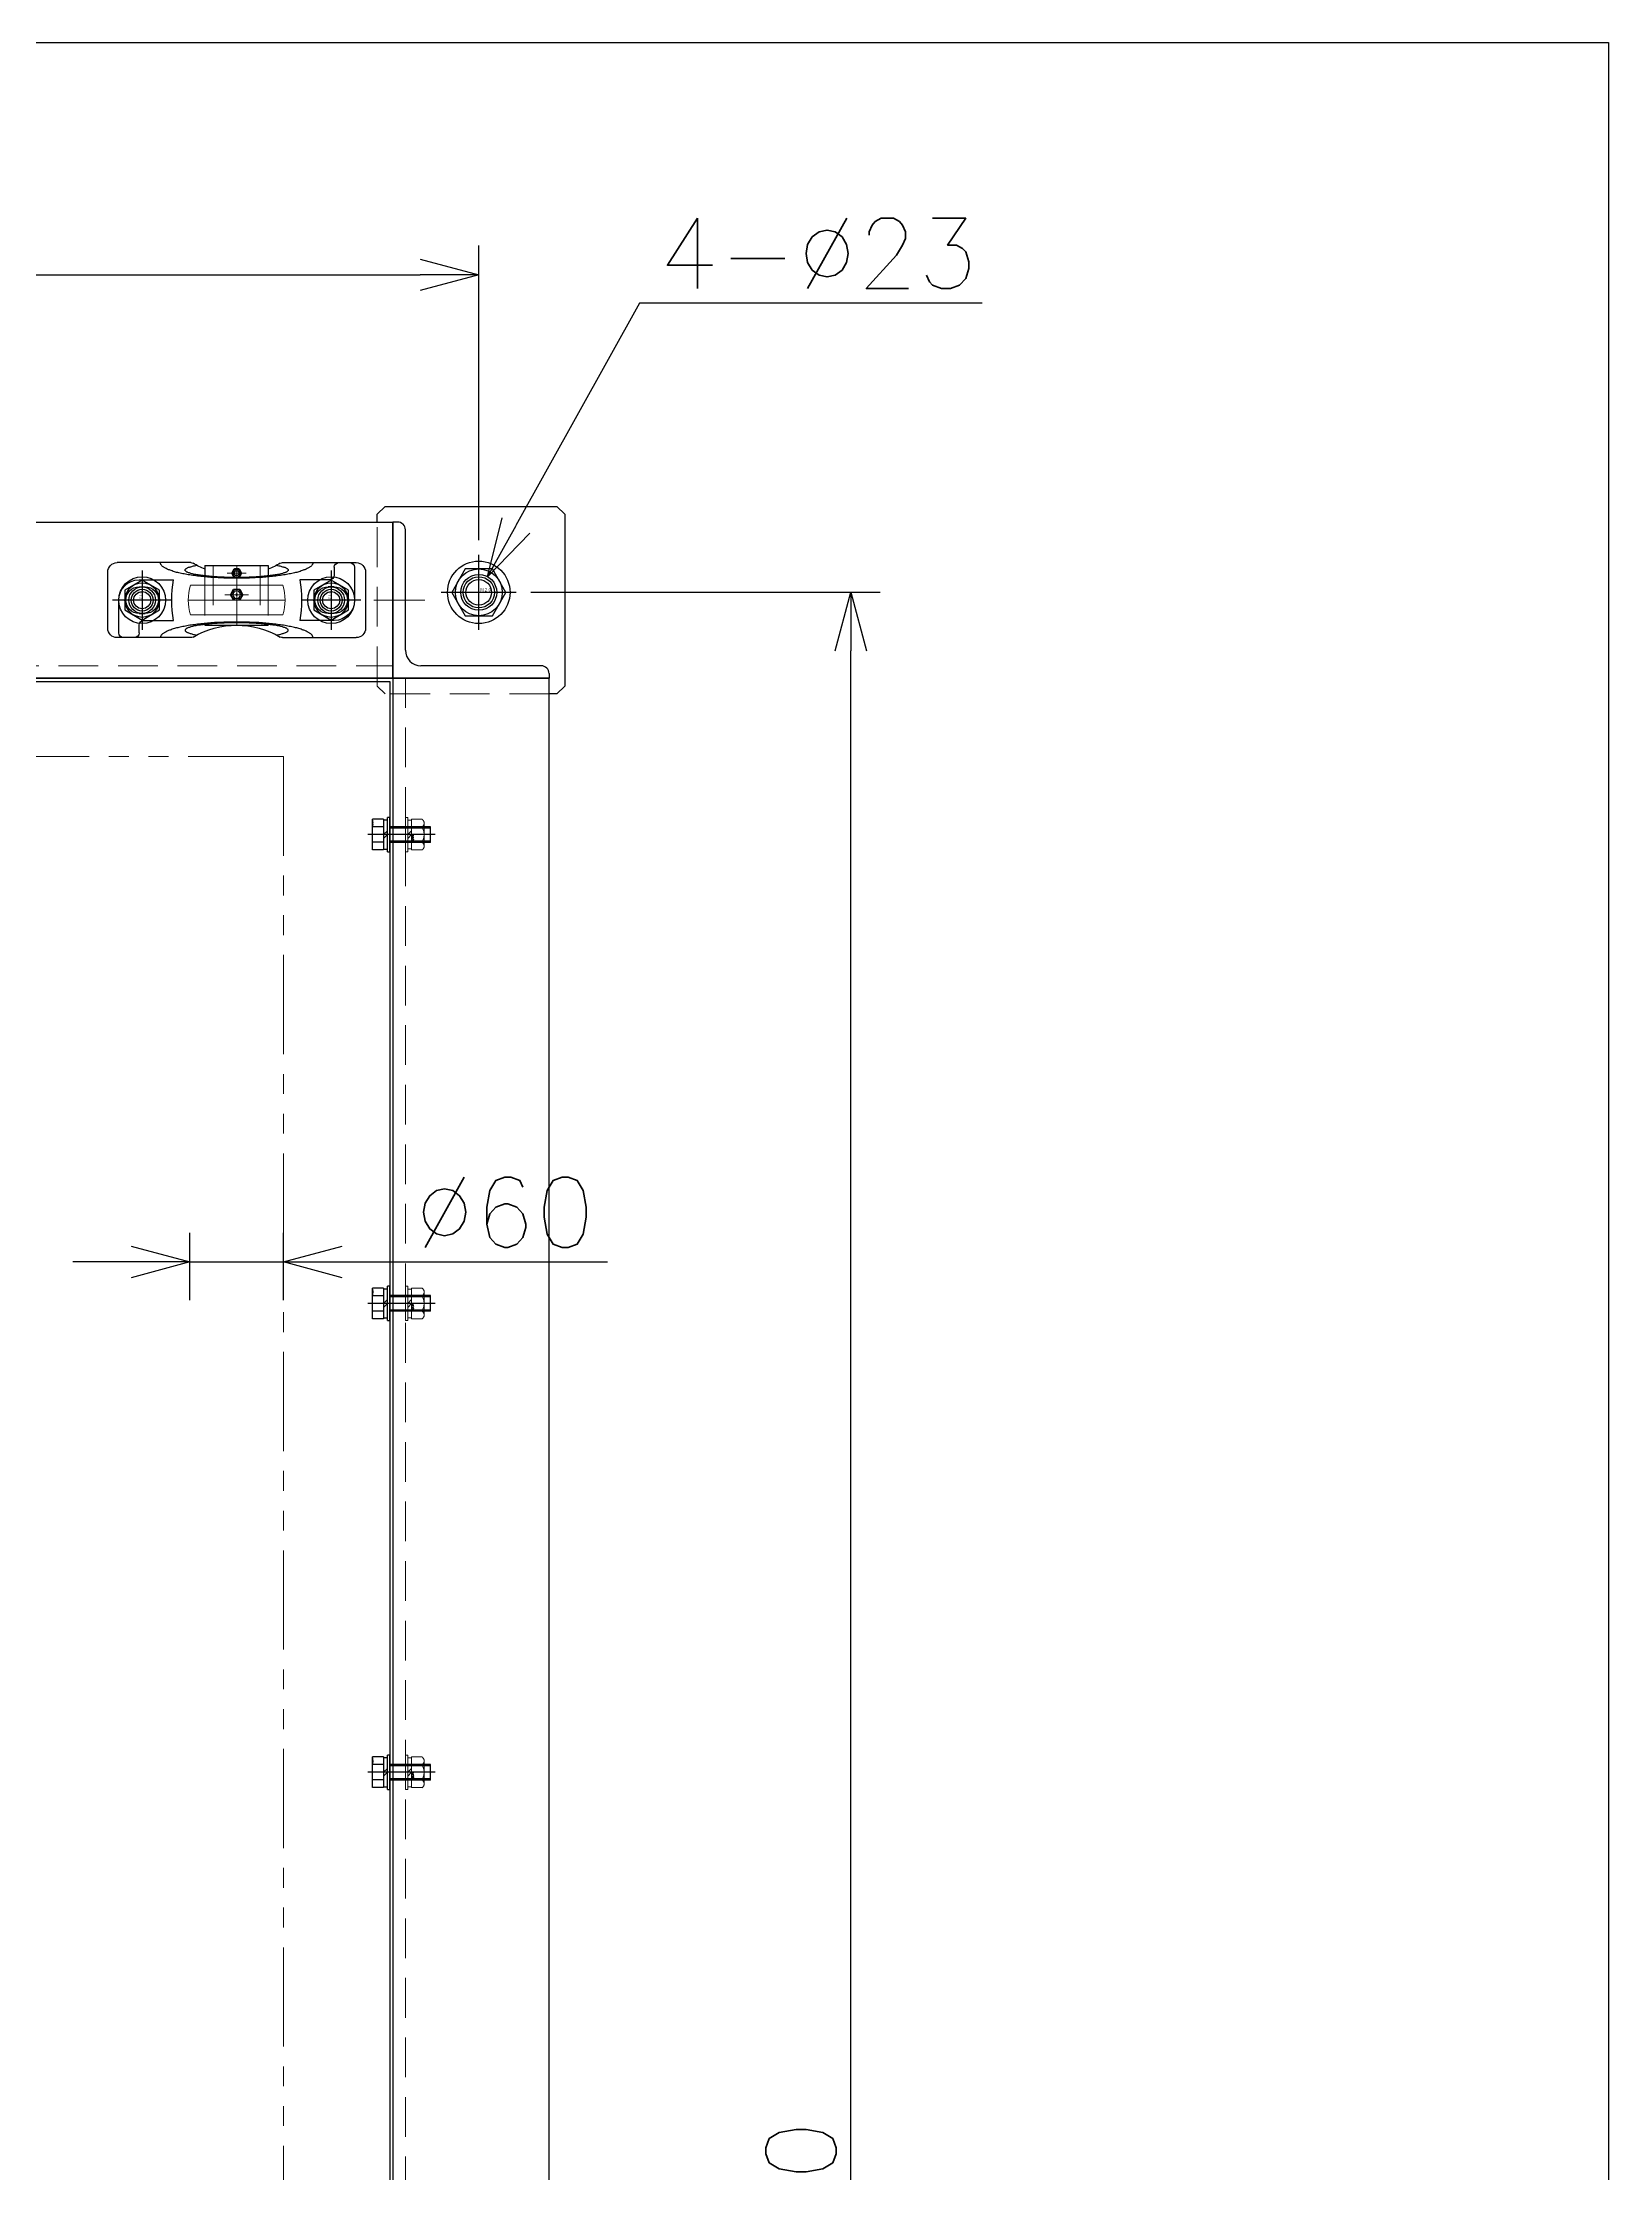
# Model space of a CAD drawing. Header units: millimetres. Extents: x -8731 to 85711, y -14522 to 31379.
# Drawn here: x 12157 to 13159, y 18261 to 19624 of the extents above; entities that cross this region are included whole.
import ezdxf

# ---------------------------------------------------------------- set-up
doc = ezdxf.new("R2010")
doc.units = ezdxf.units.MM
doc.header["$LTSCALE"] = 4
doc.header["$PDMODE"] = 99
doc.header["$PDSIZE"] = 1
for name, pattern in [('CENTER2', [28.575, 19.05, -3.175, 3.175, -3.175]), ('HIDDEN', [9.525, 6.35, -3.175]), ('PHANTOM2', [31.75, 15.875, -3.175, 3.175, -3.175, 3.175, -3.175])]:
    doc.linetypes.add(name, pattern=pattern)
for name, color, linetype, lineweight in [('04_HIDDEN', 2, 'HIDDEN', 13), ('05_CENTER', 4, 'CENTER2', 13), ('06_PHANTOM', 2, 'PHANTOM2', 13), ('08_DIM', 3, 'Continuous', 13)]:
    doc.layers.add(name, color=color, linetype=linetype, lineweight=lineweight)
doc.layers.add('10_DRAFT', color=8, linetype='Continuous', lineweight=0, plot=False)
doc.styles.add('KANJI0', font='txt.shx', dxfattribs={"width": 0.9, "height": 30, "bigfont": 'bigfont'})
doc.styles.add('KSS_TXT', font='txt.shx', dxfattribs={"bigfont": 'extfont2.shx'})
doc.styles.add('KSS_TXT_L', font='txt.shx', dxfattribs={"height": 9, "bigfont": 'extfont2.shx'})
doc.dimstyles.new('KSS_DIM', dxfattribs={"dimscale": 3, "dimtxt": 3, "dimasz": 2.5, "dimexe": 1.25, "dimexo": 0.625, "dimtad": 1, "dimdsep": 46, "dimtxsty": 'KSS_TXT', "dimblk": 'OPEN30', "dimcen": 0, "dimazin": 2, "dimtfac": 0.75, "dimtmove": 0, "dimatfit": 3, "dimldrblk": 'OPEN30', "dimfxl": 1, "dimtolj": 1, "dimarcsym": 0})
doc.dimstyles.new('KSS_DIM$3', dxfattribs={"dimscale": 3, "dimtxt": 3, "dimasz": 2.5, "dimexe": 1.25, "dimexo": 0.625, "dimtad": 1, "dimtih": 1, "dimtoh": 1, "dimdsep": 46, "dimtxsty": 'KSS_TXT', "dimblk": 'OPEN30', "dimcen": 0, "dimazin": 2, "dimtfac": 0.75, "dimtofl": 0, "dimtmove": 0, "dimatfit": 3, "dimldrblk": 'OPEN30', "dimfxl": 1, "dimtolj": 1, "dimarcsym": 0})

# ---------------------------------------------------------------- blocks, each defined once
blk = doc.blocks.new('A$C53D772FE_1_1_1')
at = {"color": 0}
for p, q in [((1030, 1000), (0, 1000)), ((0, 1000), (0, -1000)), ((1030, 998), (2, 998)), ((2, 998), (2, -998))]:
    blk.add_line(p, q, dxfattribs=at)
at = {"layer": '05_CENTER'}
for p, q in [((9.7, 900), (-7.6, 900)), ((9.7, 600), (-7.6, 600)), ((9.7, 300), (-7.6, 300))]:
    blk.add_line(p, q, dxfattribs=at)
blk = doc.blocks.new('A$C7E374867_2_1')
at = {"color": 0, "linetype": 'CENTER2'}
blk.add_line((0, -29), (0, 14), dxfattribs=at)
at = {"color": 0}
for p, q in [((-11, 1.5), (11, 1.5)), ((-11, 1.5), (-11, 0)), ((-11, 0), (11, 0)), ((-9.8, 11), (9.8, 11)), ((-9.8, 4), (-9.8, 11)), ((9.8, 4), (-9.8, 4)), ((-9.3, 4), (-9.3, 1.5)), ((-4.9, 4), (-4.9, 11)), ((0, 1.5), (-2.5, 4)), ((0, 4), (2.5, 1.5)), ((4.9, 4), (4.9, 11)), ((9.2, 1.5), (9.2, 4)), ((9.8, 4), (9.8, 11)), ((11, 0), (11, 1.5))]:
    blk.add_line(p, q, dxfattribs=at)
at = {"color": 0, "linetype": 'HIDDEN'}
for p, q in [((-5, -26), (-5, 0)), ((-4.2, -26), (-4.2, 0)), ((4.2, -26), (4.2, 0)), ((5, -26), (5, 0)), ((-5, -26), (5, -26))]:
    blk.add_line(p, q, dxfattribs=at)
at = {"layer": '10_DRAFT', "style": 'KSS_TXT_L'}
blk.add_text('BT-M10x30L,SW,PW', height=0.3, dxfattribs=at).set_placement((5.1, 10.7))
blk = doc.blocks.new('M10Nza_1_1_1')
at = {"color": 0}
for p, q in [((-9.8, 4), (-9.8, 10.7)), ((-9.8, 4), (9.8, 4)), ((-9.2, 1.5), (-9.2, 4)), ((-7.3, 12), (7.4, 12)), ((-4.9, 4), (-4.9, 10.7)), ((0, 1.5), (-2.5, 4)), ((0, 4), (2.5, 1.5)), ((4.9, 10.7), (4.9, 4)), ((9.2, 4), (9.2, 1.5)), ((9.8, 10.7), (9.8, 4))]:
    blk.add_line(p, q, dxfattribs=at)
at = {"color": 0, "linetype": 'CENTER2'}
blk.add_line((0, 12), (0, 0), dxfattribs=at)
at = {"color": 0}
blk.add_lwpolyline([(-11, 1.5), (11, 1.5), (11, 0), (-11, 0)], close=True, dxfattribs=at)
for centre, radius, start, end in [((-7.3, 9.1), 2.94, 33.626, 146.374), ((0, 2.2), 9.8, 60, 120), ((7.4, 9.1), 2.94, 33.626, 146.374)]:
    blk.add_arc(centre, radius, start, end, dxfattribs=at)
at = {"layer": '10_DRAFT', "style": 'KSS_TXT'}
blk.add_text('M10', height=1.25, dxfattribs=at).set_placement((0.3, 4.1))
blk = doc.blocks.new('A$C020300C3_1')
at = {"xscale": -1}
blk.add_blockref('A$C53D772FE_1_1_1', (1250, 0), dxfattribs=at)
at = {"rotation": 90}
for p in [(1248, 900), (1248, 600), (1248, 300)]:
    blk.add_blockref('A$C7E374867_2_1', p, dxfattribs=at)
at = {"layer": '04_HIDDEN', "rotation": 270}
for p in [(1258, 900), (1258, 600), (1258, 300)]:
    blk.add_blockref('M10Nza_1_1_1', p, dxfattribs=at)
blk = doc.blocks.new('_Open30')
at = {"color": 0, "linetype": 'ByBlock', "lineweight": -2}
for p, q in [((-1, 0.268), (0, 0)), ((0, 0), (-1, -0.268)), ((0, 0), (-1, 0))]:
    blk.add_line(p, q, dxfattribs=at)
blk = doc.blocks.new('*D4263')
at = {"layer": '08_DIM', "color": 0, "lineweight": -2, "transparency": 16777216}
for p, q in [((12251.2, 18819.6), (12251.2, 18862.7)), ((12311.2, 18819.6), (12311.2, 18862.7)), ((12213.7, 18844), (12176.2, 18844)), ((12251.2, 18844), (12311.2, 18844)), ((12348.7, 18844), (12518.5, 18844))]:
    blk.add_line(p, q, dxfattribs=at)
at = {"layer": 'Defpoints', "color": 0, "transparency": 16777216}
for p in [(12311.2, 18844), (12251.2, 18810.2), (12311.2, 18810.2)]:
    blk.add_point(p, dxfattribs=at)
at = {"layer": '08_DIM', "color": 0, "lineweight": -2, "transparency": 16777216, "xscale": 37.5, "yscale": 37.5, "zscale": 37.5}
blk.add_blockref('_Open30', (12251.2, 18844), dxfattribs=at)
at = {"layer": '08_DIM', "color": 0, "lineweight": -2, "transparency": 16777216, "xscale": 37.5, "yscale": 37.5, "zscale": 37.5, "rotation": 180}
blk.add_blockref('_Open30', (12311.2, 18844), dxfattribs=at)
at = {"layer": '08_DIM', "color": 0, "transparency": 16777216, "insert": (12452.9, 18875.8), "char_height": 45, "attachment_point": 5, "style": 'KSS_TXT'}
blk.add_mtext('\\A1;%%C60', dxfattribs=at)
blk = doc.blocks.new('20b_1_1_1')
at = {"color": 0}
for p, q in [((-8.7, 15), (-17.3, 0)), ((8.7, 15), (-8.7, 15)), ((17.3, 0), (8.7, 15)), ((-17.3, 0), (-8.7, -15)), ((8.7, -15), (17.3, 0)), ((-8.7, -15), (8.7, -15))]:
    blk.add_line(p, q, dxfattribs=at)
at = {"color": 0, "linetype": 'CENTER2'}
for p, q in [((0, -24), (0, 24)), ((24, 0), (-24, 0))]:
    blk.add_line(p, q, dxfattribs=at)
at = {"color": 0}
for radius in [20, 15, 10, 8.2]:
    blk.add_circle((0, 0), radius, dxfattribs=at)
at = {"layer": '10_DRAFT', "style": 'KANJI0', "width": 0.82}
blk.add_text('Ｍ２０', height=2.14, dxfattribs=at).set_placement((0.9, 0.3))
blk = doc.blocks.new('*D4266')
at = {"layer": '08_DIM', "color": 0, "lineweight": -2, "transparency": 16777216}
for p, q in [((9826.2, 19305.8), (9826.2, 19494.5)), ((12436.2, 19305.8), (12436.2, 19494.5)), ((9863.7, 19475.7), (12398.7, 19475.7))]:
    blk.add_line(p, q, dxfattribs=at)
at = {"layer": 'Defpoints', "color": 0, "transparency": 16777216}
for p in [(12436.2, 19475.7), (9826.2, 19296.5), (12436.2, 19296.5)]:
    blk.add_point(p, dxfattribs=at)
at = {"layer": '08_DIM', "color": 0, "lineweight": -2, "transparency": 16777216, "xscale": 37.5, "yscale": 37.5, "zscale": 37.5, "rotation": 180}
blk.add_blockref('_Open30', (9826.2, 19475.7), dxfattribs=at)
at = {"layer": '08_DIM', "color": 0, "lineweight": -2, "transparency": 16777216, "xscale": 37.5, "yscale": 37.5, "zscale": 37.5}
blk.add_blockref('_Open30', (12436.2, 19475.7), dxfattribs=at)
at = {"layer": '08_DIM', "color": 0, "transparency": 16777216, "insert": (11131.2, 19507.6), "char_height": 45, "attachment_point": 5, "style": 'KSS_TXT'}
blk.add_mtext('\\A1;2610', dxfattribs=at)
blk = doc.blocks.new('*D4267')
at = {"layer": '08_DIM', "color": 0, "lineweight": -2, "transparency": 16777216}
for p, q in [((12469.5, 19272.5), (12693.1, 19272.5)), ((12674.4, 17200), (12674.4, 19235)), ((12469.5, 17162.5), (12693.1, 17162.5))]:
    blk.add_line(p, q, dxfattribs=at)
at = {"layer": 'Defpoints', "color": 0, "transparency": 16777216}
for p in [(12460.2, 19272.5), (12674.4, 19272.5), (12460.2, 17162.5)]:
    blk.add_point(p, dxfattribs=at)
at = {"layer": '08_DIM', "color": 0, "lineweight": -2, "transparency": 16777216, "xscale": 37.5, "yscale": 37.5, "zscale": 37.5}
for p, rotation in [((12674.4, 19272.5), 90), ((12674.4, 17162.5), 270)]:
    blk.add_blockref('_Open30', p, dxfattribs=dict(at, rotation=rotation))
at = {"layer": '08_DIM', "color": 0, "transparency": 16777216, "insert": (12642.5, 18217.5), "char_height": 45, "attachment_point": 5, "rotation": 90, "style": 'KSS_TXT'}
blk.add_mtext('\\A1;2110', dxfattribs=at)
blk = doc.blocks.new('A$C448B04A9_1_1_1')
at = {"color": 0}
for p, q in [((3, 100), (0, 100)), ((0, 0), (0, 100)), ((8, 18), (8, 95)), ((0, 0), (100, 0)), ((95, 8), (18, 8)), ((100, 3), (100, 0))]:
    blk.add_line(p, q, dxfattribs=at)
for centre, radius, start, end in [((3, 95), 5, 0, 90), ((18, 18), 10, 180, 270), ((95, 3), 5, 0, 90)]:
    blk.add_arc(centre, radius, start, end, dxfattribs=at)
blk = doc.blocks.new('A$C2A2D3C10_1_1_1')
at = {"color": 0}
for points in [[(2590, 1100), (2590, 1105), (2595, 1110), (2705, 1110), (2710, 1105), (2710, 995), (2705, 990)], [(2600, -993), (2600, -1000), (2700, -1000), (2700, 1000), (2600, 1000), (2600, 993)], [(2600, 993), (2600, -993)], [(2705, 990), (2700, 990)]]:
    blk.add_lwpolyline(points, dxfattribs=at)
blk.add_lwpolyline([(100, 1100), (2600, 1100), (2600, 1000), (100, 1000)], close=True, dxfattribs=at)
for centre, radius in [((2655, 1055), 11.5), ((2439.5, 1050), 8.5), ((2560.5, 1050), 8.5)]:
    blk.add_circle(centre, radius, dxfattribs=at)
at = {"layer": '04_HIDDEN'}
for p, q in [((100, 1008), (2600, 1008)), ((2608, -1000), (2608, 1000))]:
    blk.add_line(p, q, dxfattribs=at)
blk.add_lwpolyline([(2700, 990), (2595, 990), (2590, 995), (2590, 1100)], dxfattribs=at)
at = {"layer": '05_CENTER'}
for p, q in [((2655, 1073.9), (2655, 1036.1)), ((2451.8, 1050), (2427.2, 1050)), ((2439.5, 1062.3), (2439.5, 1037.7)), ((2572.8, 1050), (2548.2, 1050)), ((2560.5, 1062.3), (2560.5, 1037.7)), ((2620.4, 1050), (2587.9, 1050)), ((2636.1, 1055), (2673.9, 1055)), ((2591.1, 900), (2617.1, 900)), ((2591.1, 600), (2617.1, 600)), ((2591.1, 300), (2617.1, 300))]:
    blk.add_line(p, q, dxfattribs=at)
at = {"color": 0}
blk.add_blockref('A$C448B04A9_1_1_1', (2600, 1000), dxfattribs=at)
blk = doc.blocks.new('*D4338')
at = {"layer": '08_DIM', "color": 0, "lineweight": -2, "transparency": 16777216}
for p, q in [((12539, 19457.4), (12460, 19315.3)), ((12758.4, 19457.4), (12539, 19457.4))]:
    blk.add_line(p, q, dxfattribs=at)
at = {"layer": 'Defpoints', "color": 0, "transparency": 16777216}
for p in [(12441.8, 19282.5), (12430.6, 19262.4)]:
    blk.add_point(p, dxfattribs=at)
at = {"layer": '08_DIM', "color": 0, "lineweight": -2, "transparency": 16777216, "xscale": 37.5, "yscale": 37.5, "zscale": 37.5, "rotation": 240.9176752621816}
blk.add_blockref('_Open30', (12441.8, 19282.5), dxfattribs=at)
at = {"layer": '08_DIM', "color": 0, "transparency": 16777216, "insert": (12653.4, 19489.3), "char_height": 45, "attachment_point": 5, "style": 'KSS_TXT'}
blk.add_mtext('\\A1;4-%%C23', dxfattribs=at)
blk = doc.blocks.new('M14Nv_1_1_1')
at = {"color": 0, "linetype": 'CENTER2'}
for p, q in [((0, -18.9), (0, 18.9)), ((18.9, 0), (-18.9, 0))]:
    blk.add_line(p, q, dxfattribs=at)
at = {"color": 0}
for p, q in [((-6.3, 11), (-12.7, 0)), ((-12.7, 0), (-6.3, -11)), ((6.4, 11), (-6.3, 11)), ((12.7, 0), (6.4, 11)), ((6.4, -11), (12.7, 0)), ((-6.3, -11), (6.4, -11))]:
    blk.add_line(p, q, dxfattribs=at)
for radius in [15, 11, 7, 5.5]:
    blk.add_circle((0, 0), radius, dxfattribs=at)
at = {"layer": '10_DRAFT', "ltscale": 3, "style": 'KANJI0', "width": 0.82}
blk.add_text('Ｍ１４', height=1.5, dxfattribs=at).set_placement((0.4, 0.1))
blk = doc.blocks.new('MUCAP206Jc_1_1_1')
at = {"color": 0}
for p, q in [((-82.5, 18), (-82.5, -18)), ((-29.4, 24), (-76.5, 24)), ((-75.5, 21), (-75.5, 0)), ((-62.5, 21), (-62.5, 16)), ((-20.3, 15.9), (20.2, 15.9)), ((-20.3, 15.5), (-20.3, 15.9)), ((20.2, 15.5), (20.2, 15.9)), ((29.4, 24), (76.5, 24)), ((82.5, -18), (82.5, 18)), ((-62.5, 8.5), (-58.5, 8.5)), ((-59.5, 13), (-40.5, 13)), ((62.5, 13), (40.5, 13)), ((62.5, 8.5), (58.5, 8.5)), ((-62.5, -8.5), (-58.5, -8.5)), ((-62.5, -13), (-40.5, -13)), ((59.5, -13), (40.5, -13)), ((62.5, -8.5), (58.5, -8.5)), ((75.5, -21), (75.5, 0)), ((-29.4, -24), (-76.5, -24)), ((-20.3, -22.2), (-20.3, -15.5)), ((-20.3, -22.2), (20.2, -22.2)), ((20.2, -22.2), (20.2, -15.5)), ((29.4, -24), (76.5, -24)), ((62.5, -21), (62.5, -16))]:
    blk.add_line(p, q, dxfattribs=at)
for points in [[(-2, 0), (-4, -3.5), (-2, -7), (2, -7), (4, -3.5), (2, 0)], [(-0.9, -15.7), (-1.7, -17.2), (-0.9, -18.7), (0.9, -18.7), (1.7, -17.2), (0.9, -15.7)]]:
    blk.add_lwpolyline(points, close=True, dxfattribs=at)
for points in [[(48.8, 24, 0), (48.8, 23.8, 0), (48.8, 23.5, 0), (48.7, 23.3, 0), (48.6, 23, 0), (48.5, 22.8, 0), (48.3, 22.5, 0), (48.1, 22.3, 0), (47.9, 22, 0), (47.6, 21.8, 0), (47.4, 21.6, 0), (47.1, 21.3, 0), (46.7, 21.1, 0), (46.4, 20.9, 0), (46, 20.6, 0), (45.6, 20.4, 0), (45.1, 20.2, 0), (44.6, 19.9, 0), (44.1, 19.7, 0), (43.6, 19.5, 0), (43.1, 19.3, 0), (42.5, 19.1, 0), (41.9, 18.9, 0), (41.3, 18.6, 0), (40.6, 18.4, 0), (39.9, 18.2, 0), (39.2, 18, 0), (38.5, 17.8, 0), (37.7, 17.7, 0), (37, 17.5, 0), (36.2, 17.3, 0), (35.4, 17.1, 0), (34.5, 16.9, 0), (33.7, 16.8, 0), (32.8, 16.6, 0), (31.9, 16.4, 0), (31, 16.3, 0), (30, 16.1, 0), (29.1, 16, 0), (28.1, 15.8, 0), (27.1, 15.7, 0), (26.1, 15.6, 0), (25.1, 15.4, 0), (24.1, 15.3, 0), (23, 15.2, 0), (22, 15.1, 0), (20.9, 15, 0), (19.8, 14.9, 0), (18.7, 14.8, 0), (17.6, 14.7, 0), (16.5, 14.6, 0), (15.3, 14.5, 0), (14.2, 14.4, 0), (13, 14.4, 0), (11.9, 14.3, 0), (10.7, 14.2, 0), (9.5, 14.2, 0), (8.3, 14.1, 0), (7.2, 14.1, 0), (6, 14.1, 0), (4.8, 14, 0), (3.6, 14, 0), (2.4, 14, 0), (1.2, 14, 0), (0, 14, 0), (-1.2, 14, 0), (-2.4, 14, 0), (-3.6, 14, 0), (-4.8, 14, 0), (-6, 14.1, 0), (-7.2, 14.1, 0), (-8.3, 14.1, 0), (-9.5, 14.2, 0), (-10.7, 14.2, 0), (-11.9, 14.3, 0), (-13, 14.4, 0), (-14.2, 14.4, 0), (-15.3, 14.5, 0), (-16.5, 14.6, 0), (-17.6, 14.7, 0), (-18.7, 14.8, 0), (-19.8, 14.9, 0), (-20.9, 15, 0), (-22, 15.1, 0), (-23, 15.2, 0), (-24.1, 15.3, 0), (-25.1, 15.4, 0), (-26.1, 15.6, 0), (-27.1, 15.7, 0), (-28.1, 15.8, 0), (-29.1, 16, 0), (-30, 16.1, 0), (-31, 16.3, 0), (-31.9, 16.4, 0), (-32.8, 16.6, 0), (-33.7, 16.8, 0), (-34.5, 16.9, 0), (-35.4, 17.1, 0), (-36.2, 17.3, 0), (-37, 17.5, 0), (-37.7, 17.7, 0), (-38.5, 17.8, 0), (-39.2, 18, 0), (-39.9, 18.2, 0), (-40.6, 18.4, 0), (-41.3, 18.6, 0), (-41.9, 18.9, 0), (-42.5, 19.1, 0), (-43.1, 19.3, 0), (-43.6, 19.5, 0), (-44.1, 19.7, 0), (-44.6, 19.9, 0), (-45.1, 20.2, 0), (-45.6, 20.4, 0), (-46, 20.6, 0), (-46.4, 20.9, 0), (-46.7, 21.1, 0), (-47.1, 21.3, 0), (-47.4, 21.6, 0), (-47.6, 21.8, 0), (-47.9, 22, 0), (-48.1, 22.3, 0), (-48.3, 22.5, 0), (-48.5, 22.8, 0), (-48.6, 23, 0), (-48.7, 23.3, 0), (-48.8, 23.5, 0), (-48.8, 23.8, 0), (-48.8, 24, 0)], [(25.5, 22.3, 0), (26.2, 22.1, 0), (26.9, 22, 0), (27.6, 21.9, 0), (28.2, 21.7, 0), (28.8, 21.6, 0), (29.3, 21.4, 0), (29.8, 21.3, 0), (30.3, 21.1, 0), (30.8, 21, 0), (31.2, 20.8, 0), (31.5, 20.7, 0), (31.9, 20.5, 0), (32.1, 20.3, 0), (32.4, 20.2, 0), (32.6, 20, 0), (32.8, 19.8, 0), (32.9, 19.7, 0), (33, 19.5, 0), (33, 19.3, 0), (33, 19.2, 0), (33, 19, 0), (32.9, 18.8, 0), (32.7, 18.7, 0), (32.6, 18.5, 0), (32.4, 18.3, 0), (32.1, 18.2, 0), (31.8, 18, 0), (31.5, 17.9, 0), (31.2, 17.7, 0), (30.8, 17.5, 0), (30.3, 17.4, 0), (29.8, 17.2, 0), (29.3, 17.1, 0), (28.8, 16.9, 0), (28.2, 16.8, 0), (27.6, 16.7, 0), (26.9, 16.5, 0), (26.2, 16.4, 0), (25.5, 16.3, 0), (24.7, 16.1, 0), (23.9, 16, 0), (23.1, 15.9, 0), (22.3, 15.8, 0), (21.4, 15.7, 0), (20.5, 15.6, 0), (19.6, 15.5, 0), (18.6, 15.4, 0), (17.7, 15.3, 0), (16.7, 15.2, 0), (15.6, 15.1, 0), (14.6, 15, 0), (13.6, 14.9, 0), (12.5, 14.9, 0), (11.4, 14.8, 0), (10.3, 14.8, 0), (9.2, 14.7, 0), (8.1, 14.7, 0), (6.9, 14.6, 0), (5.8, 14.6, 0), (4.6, 14.6, 0), (3.5, 14.6, 0), (2.3, 14.5, 0), (1.2, 14.5, 0), (0, 14.5, 0), (-1.2, 14.5, 0), (-2.3, 14.5, 0), (-3.5, 14.6, 0), (-4.6, 14.6, 0), (-5.8, 14.6, 0), (-6.9, 14.6, 0), (-8.1, 14.7, 0), (-9.2, 14.7, 0), (-10.3, 14.8, 0), (-11.4, 14.8, 0), (-12.5, 14.9, 0), (-13.6, 14.9, 0), (-14.6, 15, 0), (-15.6, 15.1, 0), (-16.7, 15.2, 0), (-17.7, 15.3, 0), (-18.6, 15.4, 0), (-19.6, 15.5, 0), (-20.5, 15.6, 0), (-21.4, 15.7, 0), (-22.3, 15.8, 0), (-23.1, 15.9, 0), (-23.9, 16, 0), (-24.7, 16.1, 0), (-25.5, 16.3, 0), (-26.2, 16.4, 0), (-26.9, 16.5, 0), (-27.6, 16.7, 0), (-28.2, 16.8, 0), (-28.8, 16.9, 0), (-29.3, 17.1, 0), (-29.8, 17.2, 0), (-30.3, 17.4, 0), (-30.8, 17.5, 0), (-31.2, 17.7, 0), (-31.5, 17.9, 0), (-31.8, 18, 0), (-32.1, 18.2, 0), (-32.4, 18.3, 0), (-32.6, 18.5, 0), (-32.7, 18.7, 0), (-32.9, 18.8, 0), (-33, 19, 0), (-33, 19.2, 0), (-33, 19.3, 0), (-33, 19.5, 0), (-32.9, 19.7, 0), (-32.8, 19.8, 0), (-32.6, 20, 0), (-32.4, 20.2, 0), (-32.1, 20.3, 0), (-31.9, 20.5, 0), (-31.5, 20.7, 0), (-31.2, 20.8, 0), (-30.8, 21, 0), (-30.3, 21.1, 0), (-29.8, 21.3, 0), (-29.3, 21.4, 0), (-28.8, 21.6, 0), (-28.2, 21.7, 0), (-27.6, 21.9, 0), (-26.9, 22, 0), (-26.2, 22.1, 0), (-25.5, 22.3, 0)], [(48.8, -24, 0), (48.8, -23.8, 0), (48.8, -23.5, 0), (48.7, -23.3, 0), (48.6, -23, 0), (48.5, -22.8, 0), (48.3, -22.5, 0), (48.1, -22.3, 0), (47.9, -22, 0), (47.6, -21.8, 0), (47.4, -21.6, 0), (47.1, -21.3, 0), (46.7, -21.1, 0), (46.4, -20.9, 0), (46, -20.6, 0), (45.6, -20.4, 0), (45.1, -20.2, 0), (44.6, -19.9, 0), (44.1, -19.7, 0), (43.6, -19.5, 0), (43.1, -19.3, 0), (42.5, -19.1, 0), (41.9, -18.9, 0), (41.3, -18.7, 0), (40.6, -18.4, 0), (39.9, -18.2, 0), (39.2, -18, 0), (38.5, -17.8, 0), (37.7, -17.7, 0), (37, -17.5, 0), (36.2, -17.3, 0), (35.4, -17.1, 0), (34.5, -16.9, 0), (33.7, -16.8, 0), (32.8, -16.6, 0), (31.9, -16.4, 0), (31, -16.3, 0), (30, -16.1, 0), (29.1, -16, 0), (28.1, -15.8, 0), (27.1, -15.7, 0), (26.1, -15.6, 0), (25.1, -15.4, 0), (24.1, -15.3, 0), (23, -15.2, 0), (22, -15.1, 0), (20.9, -15, 0), (19.8, -14.9, 0), (18.7, -14.8, 0), (17.6, -14.7, 0), (16.5, -14.6, 0), (15.3, -14.5, 0), (14.2, -14.4, 0), (13, -14.4, 0), (11.9, -14.3, 0), (10.7, -14.2, 0), (9.5, -14.2, 0), (8.3, -14.1, 0), (7.2, -14.1, 0), (6, -14.1, 0), (4.8, -14, 0), (3.6, -14, 0), (2.4, -14, 0), (1.2, -14, 0), (0, -14, 0), (-1.2, -14, 0), (-2.4, -14, 0), (-3.6, -14, 0), (-4.8, -14, 0), (-6, -14.1, 0), (-7.2, -14.1, 0), (-8.3, -14.1, 0), (-9.5, -14.2, 0), (-10.7, -14.2, 0), (-11.9, -14.3, 0), (-13, -14.4, 0), (-14.2, -14.4, 0), (-15.3, -14.5, 0), (-16.5, -14.6, 0), (-17.6, -14.7, 0), (-18.7, -14.8, 0), (-19.8, -14.9, 0), (-20.9, -15, 0), (-22, -15.1, 0), (-23, -15.2, 0), (-24.1, -15.3, 0), (-25.1, -15.4, 0), (-26.1, -15.6, 0), (-27.1, -15.7, 0), (-28.1, -15.8, 0), (-29.1, -16, 0), (-30, -16.1, 0), (-31, -16.3, 0), (-31.9, -16.4, 0), (-32.8, -16.6, 0), (-33.7, -16.8, 0), (-34.5, -16.9, 0), (-35.4, -17.1, 0), (-36.2, -17.3, 0), (-37, -17.5, 0), (-37.7, -17.7, 0), (-38.5, -17.8, 0), (-39.2, -18, 0), (-39.9, -18.2, 0), (-40.6, -18.4, 0), (-41.3, -18.7, 0), (-41.9, -18.9, 0), (-42.5, -19.1, 0), (-43.1, -19.3, 0), (-43.6, -19.5, 0), (-44.1, -19.7, 0), (-44.6, -19.9, 0), (-45.1, -20.2, 0), (-45.6, -20.4, 0), (-46, -20.6, 0), (-46.4, -20.9, 0), (-46.7, -21.1, 0), (-47.1, -21.3, 0), (-47.4, -21.6, 0), (-47.6, -21.8, 0), (-47.9, -22, 0), (-48.1, -22.3, 0), (-48.3, -22.5, 0), (-48.5, -22.8, 0), (-48.6, -23, 0), (-48.7, -23.3, 0), (-48.8, -23.5, 0), (-48.8, -23.8, 0), (-48.8, -24, 0)], [(25.5, -22.3, 0), (26.2, -22.1, 0), (26.9, -22, 0), (27.6, -21.9, 0), (28.2, -21.7, 0), (28.8, -21.6, 0), (29.3, -21.4, 0), (29.8, -21.3, 0), (30.3, -21.1, 0), (30.8, -21, 0), (31.2, -20.8, 0), (31.5, -20.7, 0), (31.9, -20.5, 0), (32.1, -20.3, 0), (32.4, -20.2, 0), (32.6, -20, 0), (32.8, -19.8, 0), (32.9, -19.7, 0), (33, -19.5, 0), (33, -19.3, 0), (33, -19.2, 0), (33, -19, 0), (32.9, -18.8, 0), (32.7, -18.7, 0), (32.6, -18.5, 0), (32.4, -18.4, 0), (32.1, -18.2, 0), (31.8, -18, 0), (31.5, -17.9, 0), (31.2, -17.7, 0), (30.8, -17.5, 0), (30.3, -17.4, 0), (29.8, -17.2, 0), (29.3, -17.1, 0), (28.8, -16.9, 0), (28.2, -16.8, 0), (27.6, -16.7, 0), (26.9, -16.5, 0), (26.2, -16.4, 0), (25.5, -16.3, 0), (24.7, -16.1, 0), (23.9, -16, 0), (23.1, -15.9, 0), (22.3, -15.8, 0), (21.4, -15.7, 0), (20.5, -15.6, 0), (19.6, -15.5, 0), (18.6, -15.4, 0), (17.7, -15.3, 0), (16.7, -15.2, 0), (15.6, -15.1, 0), (14.6, -15, 0), (13.6, -14.9, 0), (12.5, -14.9, 0), (11.4, -14.8, 0), (10.3, -14.8, 0), (9.2, -14.7, 0), (8.1, -14.7, 0), (6.9, -14.6, 0), (5.8, -14.6, 0), (4.6, -14.6, 0), (3.5, -14.6, 0), (2.3, -14.5, 0), (1.2, -14.5, 0), (0, -14.5, 0), (-1.2, -14.5, 0), (-2.3, -14.5, 0), (-3.5, -14.6, 0), (-4.6, -14.6, 0), (-5.8, -14.6, 0), (-6.9, -14.6, 0), (-8.1, -14.7, 0), (-9.2, -14.7, 0), (-10.3, -14.8, 0), (-11.4, -14.8, 0), (-12.5, -14.9, 0), (-13.6, -14.9, 0), (-14.6, -15, 0), (-15.6, -15.1, 0), (-16.7, -15.2, 0), (-17.7, -15.3, 0), (-18.6, -15.4, 0), (-19.6, -15.5, 0), (-20.5, -15.6, 0), (-21.4, -15.7, 0), (-22.3, -15.8, 0), (-23.1, -15.9, 0), (-23.9, -16, 0), (-24.7, -16.1, 0), (-25.5, -16.3, 0), (-26.2, -16.4, 0), (-26.9, -16.5, 0), (-27.6, -16.7, 0), (-28.2, -16.8, 0), (-28.8, -16.9, 0), (-29.3, -17.1, 0), (-29.8, -17.2, 0), (-30.3, -17.4, 0), (-30.8, -17.5, 0), (-31.2, -17.7, 0), (-31.5, -17.9, 0), (-31.8, -18, 0), (-32.1, -18.2, 0), (-32.4, -18.4, 0), (-32.6, -18.5, 0), (-32.7, -18.7, 0), (-32.9, -18.8, 0), (-33, -19, 0), (-33, -19.2, 0), (-33, -19.3, 0), (-33, -19.5, 0), (-32.9, -19.7, 0), (-32.8, -19.8, 0), (-32.6, -20, 0), (-32.4, -20.2, 0), (-32.1, -20.3, 0), (-31.9, -20.5, 0), (-31.5, -20.7, 0), (-31.2, -20.8, 0), (-30.8, -21, 0), (-30.3, -21.1, 0), (-29.8, -21.3, 0), (-29.3, -21.4, 0), (-28.8, -21.6, 0), (-28.2, -21.7, 0), (-27.6, -21.9, 0), (-26.9, -22, 0), (-26.2, -22.1, 0), (-25.5, -22.3, 0)]]:
    blk.add_polyline3d(points, dxfattribs=at)
for centre, radius in [((0, -3.5), 3.3), ((0, -3.5), 2.4), ((0, -3.5), 0.555), ((0, -17.2), 3), ((0, -17.2), 2.45)]:
    blk.add_circle(centre, radius, dxfattribs=at)
for centre, radius, start, end in [((-76.5, 18), 6, 90, 180), ((-72.5, 21), 3, 90, 180), ((-65.5, 21), 3, 0, 90), ((-59.5, 16), 3, 180, 270), ((-29.4, 21), 3, 59.5497, 90), ((0, 71), 55, 239.5497, 300.4503), ((29.4, 21), 3, 90, 120.4503), ((76.5, 18), 6, 0, 90), ((-62.5, 0), 13, 180, 270), ((-62.5, 0), 8.5, 90, 270), ((-58.5, 0), 8.5, 270, 90), ((41.5, 0), 83, 170.9889, 189.0111), ((-41.5, 0), 83, 350.9889, 9.0111), ((58.5, 0), 8.5, 90, 270), ((62.5, 0), 13, 0, 90), ((62.5, 0), 8.5, 270, 90), ((59.5, -16), 3, 0, 90), ((-76.5, -18), 6, 180, 270), ((-29.4, -21), 3, 270, 300.4503), ((0, -71), 55, 111.6035, 120.4503), ((0, -71), 55, 59.5497, 68.3965), ((29.4, -21), 3, 239.5497, 270), ((65.5, -21), 3, 180, 270), ((72.5, -21), 3, 270, 0), ((76.5, -18), 6, 270, 0)]:
    blk.add_arc(centre, radius, start, end, dxfattribs=at)
at = {"layer": '04_HIDDEN', "color": 0}
for p, q in [((-20.3, -15.5), (-20.3, 15.5)), ((-15, -22.2), (-15, 15.9)), ((15, -22.2), (15, 15.9)), ((20.2, -15.5), (20.2, 15.5))]:
    blk.add_line(p, q, dxfattribs=at)
at = {"layer": '05_CENTER', "color": 0}
for p, q in [((-75.8, 0), (-45.2, 0)), ((-60.5, -12.3), (-60.5, 12.3)), ((75.8, 0), (45.2, 0)), ((60.5, -12.3), (60.5, 12.3)), ((-7.5, -3.5), (7.5, -3.5)), ((-6, -17.2), (6, -17.2))]:
    blk.add_line(p, q, dxfattribs=at)
at = {"layer": '10_DRAFT'}
for p, q in [((0, -22.2), (0, 15.9)), ((31, 0), (-31, 0)), ((-29.5, 9.5), (29.5, 9.5)), ((-29.5, -9.5), (29.5, -9.5))]:
    blk.add_line(p, q, dxfattribs=at)
for start, end in [(162.1545, 197.8455), (342.1545, 17.8455)]:
    blk.add_arc((0, 0), 31, start, end, dxfattribs=at)
blk = doc.blocks.new('A$C0EEF42D0_1_1')
at = {"color": 4, "xscale": -1, "rotation": 90}
blk.add_blockref('MUCAP206Jc_1_1_1', (2100, -60.5), dxfattribs=at)
for p in [(2100, 0), (2100, -121)]:
    blk.add_blockref('M14Nv_1_1_1', p)

msp = doc.modelspace()

# ---------------------------------------------------------------- linework, layer by layer
at = {"layer": '06_PHANTOM', "color": 6}
msp.add_lwpolyline([(10091.18607, 19167.47541), (12311.18607, 19167.47541), (12311.18607, 17267.47541), (10091.18607, 17267.47541)], close=True, dxfattribs=at)
at = {"layer": 'Defpoints'}
msp.add_lwpolyline([(9285.27297, 19624.21646), (13159.38954, 19624.21646), (13159.38954, 16897.46336), (9285.27297, 16897.46336)], close=True, dxfattribs=at)

# ---------------------------------------------------------------- block references
for name, p in [('A$C2A2D3C10_1_1_1', (9781.18607, 18217.47541)), ('20b_1_1_1', (12436.18607, 19272.47541)), ('A$C020300C3_1', (11131.18607, 18217.47541))]:
    msp.add_blockref(name, p)
at = {"rotation": 90}
msp.add_blockref('A$C0EEF42D0_1_1', (12220.68607, 17167.47541), dxfattribs=at)

# ---------------------------------------------------------------- dimensions: what is measured, and where the dimension line sits
at = {"layer": '08_DIM'}
dim = msp.add_linear_dim(base=(12436.18607, 19475.74682), p1=(9826.18607, 19296.4519), p2=(12436.18607, 19296.4519), dimstyle='KSS_DIM', override={"dimscale": 15}, dxfattribs=at)
dim.commit()
dim.dimension.update_dxf_attribs({"geometry": '*D4266', "text_midpoint": (11131.18607, 19507.62182)})
dim = msp.add_diameter_dim_2p(p1=(12430.59631, 19262.4253), p2=(12441.77583, 19282.52551), text='4-<>', dimstyle='KSS_DIM$3', override={"dimscale": 15, "dimpost": '%%C<>'}, dxfattribs=at)
dim.commit()
dim.dimension.update_dxf_attribs({"geometry": '*D4338', "text_midpoint": (12653.4199, 19457.41048), "dimtype": 163})
dim = msp.add_linear_dim(base=(12674.35365, 19272.47541), p1=(12460.16256, 17162.47541), p2=(12460.16256, 19272.47541), angle=90, dimstyle='KSS_DIM', override={"dimscale": 15}, dxfattribs=at)
dim.commit()
dim.dimension.update_dxf_attribs({"geometry": '*D4267', "text_midpoint": (12642.47865, 18217.47541)})
dim = msp.add_linear_dim(base=(12311.18607, 18843.95222), p1=(12251.18607, 18810.21886), p2=(12311.18607, 18810.21886), text='%%C<>', dimstyle='KSS_DIM', override={"dimscale": 15}, dxfattribs=at)
dim.commit()
dim.dimension.update_dxf_attribs({"geometry": '*D4263', "text_midpoint": (12452.90482, 18843.95222), "dimtype": 160})

doc.saveas('drawing.dxf')
